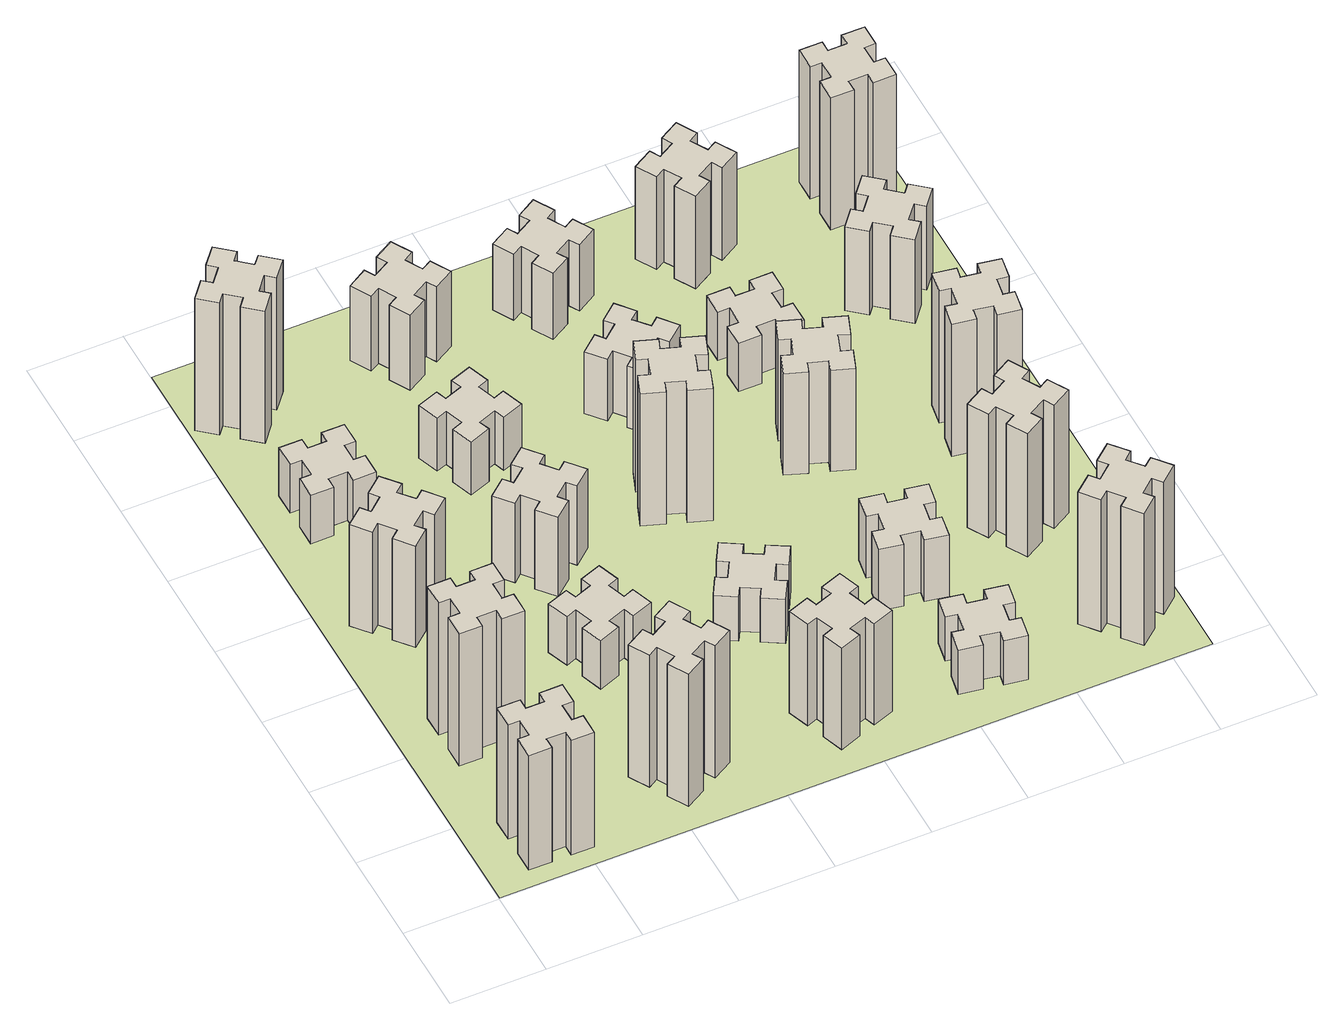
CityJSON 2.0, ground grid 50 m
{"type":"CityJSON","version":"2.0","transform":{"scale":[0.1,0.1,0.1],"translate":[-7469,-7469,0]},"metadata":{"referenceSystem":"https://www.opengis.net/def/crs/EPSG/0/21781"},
"CityObjects":{
"building1":{"type":"Building","attributes":{"class":"1000","function":"1000","usage":"1000","yearOfConstruction":2016,"roofType":"1000","measuredHeight":78,"storeysAboveGround":30,"storeysBelowGround":0},"geometry":[{"type":"Solid","lod":"1","boundaries":[[[[0,1,2,3,4,5,6,7,8,9,10,11,12,13,14,15,16,17,18,19]],[[17,16,20,21]],[[16,15,22,20]],[[15,14,23,22]],[[14,13,24,23]],[[13,12,25,24]],[[12,11,26,25]],[[11,10,27,26]],[[10,9,28,27]],[[9,8,29,28]],[[8,7,30,29]],[[7,6,31,30]],[[6,5,32,31]],[[5,4,33,32]],[[4,3,34,33]],[[3,2,35,34]],[[2,1,36,35]],[[1,0,37,36]],[[0,19,38,37]],[[19,18,39,38]],[[18,17,21,39]],[[24,25,26,27,28,29,30,31,32,33,34,35,36,37,38,39,21,20,22,23]]]]}]},
"building2":{"type":"Building","attributes":{"class":"1000","function":"1000","usage":"1000","yearOfConstruction":2016,"roofType":"1000","measuredHeight":90,"storeysAboveGround":30,"storeysBelowGround":0},"geometry":[{"type":"Solid","lod":"1","boundaries":[[[[40,41,42,43,44,45,46,47,48,49,50,51,52,53,54,55,56,57,58,59]],[[57,56,60,61]],[[56,55,62,60]],[[55,54,63,62]],[[54,53,64,63]],[[53,52,65,64]],[[52,51,66,65]],[[51,50,67,66]],[[50,49,68,67]],[[49,48,69,68]],[[48,47,70,69]],[[47,46,71,70]],[[46,45,72,71]],[[45,44,73,72]],[[44,43,74,73]],[[43,42,75,74]],[[42,41,76,75]],[[41,40,77,76]],[[40,59,78,77]],[[59,58,79,78]],[[58,57,61,79]],[[64,65,66,67,68,69,70,71,72,73,74,75,76,77,78,79,61,60,62,63]]]]}]},
"building3":{"type":"Building","attributes":{"class":"1000","function":"1000","usage":"1000","yearOfConstruction":2016,"roofType":"1000","measuredHeight":69,"storeysAboveGround":30,"storeysBelowGround":0},"geometry":[{"type":"Solid","lod":"1","boundaries":[[[[80,81,82,83,84,85,86,87,88,89,90,91,92,93,94,95,96,97,98,99]],[[97,96,100,101]],[[96,95,102,100]],[[95,94,103,102]],[[94,93,104,103]],[[93,92,105,104]],[[92,91,106,105]],[[91,90,107,106]],[[90,89,108,107]],[[89,88,109,108]],[[88,87,110,109]],[[87,86,111,110]],[[86,85,112,111]],[[85,84,113,112]],[[84,83,114,113]],[[83,82,115,114]],[[82,81,116,115]],[[81,80,117,116]],[[80,99,118,117]],[[99,98,119,118]],[[98,97,101,119]],[[104,105,106,107,108,109,110,111,112,113,114,115,116,117,118,119,101,100,102,103]]]]}]},
"building4":{"type":"Building","attributes":{"class":"1000","function":"1000","usage":"1000","yearOfConstruction":2016,"roofType":"1000","measuredHeight":33,"storeysAboveGround":30,"storeysBelowGround":0},"geometry":[{"type":"Solid","lod":"1","boundaries":[[[[120,121,122,123,124,125,126,127,128,129,130,131,132,133,134,135,136,137,138,139]],[[137,136,140,141]],[[136,135,142,140]],[[135,134,143,142]],[[134,133,144,143]],[[133,132,145,144]],[[132,131,146,145]],[[131,130,147,146]],[[130,129,148,147]],[[129,128,149,148]],[[128,127,150,149]],[[127,126,151,150]],[[126,125,152,151]],[[125,124,153,152]],[[124,123,154,153]],[[123,122,155,154]],[[122,121,156,155]],[[121,120,157,156]],[[120,139,158,157]],[[139,138,159,158]],[[138,137,141,159]],[[144,145,146,147,148,149,150,151,152,153,154,155,156,157,158,159,141,140,142,143]]]]}]},
"building5":{"type":"Building","attributes":{"class":"1000","function":"1000","usage":"1000","yearOfConstruction":2016,"roofType":"1000","measuredHeight":90,"storeysAboveGround":30,"storeysBelowGround":0},"geometry":[{"type":"Solid","lod":"1","boundaries":[[[[160,161,162,163,164,165,166,167,168,169,170,171,172,173,174,175,176,177,178,179]],[[177,176,180,181]],[[176,175,182,180]],[[175,174,183,182]],[[174,173,184,183]],[[173,172,185,184]],[[172,171,186,185]],[[171,170,187,186]],[[170,169,188,187]],[[169,168,189,188]],[[168,167,190,189]],[[167,166,191,190]],[[166,165,192,191]],[[165,164,193,192]],[[164,163,194,193]],[[163,162,195,194]],[[162,161,196,195]],[[161,160,197,196]],[[160,179,198,197]],[[179,178,199,198]],[[178,177,181,199]],[[184,185,186,187,188,189,190,191,192,193,194,195,196,197,198,199,181,180,182,183]]]]}]},
"building6":{"type":"Building","attributes":{"class":"1000","function":"1000","usage":"1000","yearOfConstruction":2016,"roofType":"1000","measuredHeight":90,"storeysAboveGround":30,"storeysBelowGround":0},"geometry":[{"type":"Solid","lod":"1","boundaries":[[[[200,201,202,203,204,205,206,207,208,209,210,211,212,213,214,215,216,217,218,219]],[[217,216,220,221]],[[216,215,222,220]],[[215,214,223,222]],[[214,213,224,223]],[[213,212,225,224]],[[212,211,226,225]],[[211,210,227,226]],[[210,209,228,227]],[[209,208,229,228]],[[208,207,230,229]],[[207,206,231,230]],[[206,205,232,231]],[[205,204,233,232]],[[204,203,234,233]],[[203,202,235,234]],[[202,201,236,235]],[[201,200,237,236]],[[200,219,238,237]],[[219,218,239,238]],[[218,217,221,239]],[[224,225,226,227,228,229,230,231,232,233,234,235,236,237,238,239,221,220,222,223]]]]}]},
"building7":{"type":"Building","attributes":{"class":"1000","function":"1000","usage":"1000","yearOfConstruction":2016,"roofType":"1000","measuredHeight":33,"storeysAboveGround":30,"storeysBelowGround":0},"geometry":[{"type":"Solid","lod":"1","boundaries":[[[[240,241,242,243,244,245,246,247,248,249,250,251,252,253,254,255,256,257,258,259]],[[257,256,260,261]],[[256,255,262,260]],[[255,254,263,262]],[[254,253,264,263]],[[253,252,265,264]],[[252,251,266,265]],[[251,250,267,266]],[[250,249,268,267]],[[249,248,269,268]],[[248,247,270,269]],[[247,246,271,270]],[[246,245,272,271]],[[245,244,273,272]],[[244,243,274,273]],[[243,242,275,274]],[[242,241,276,275]],[[241,240,277,276]],[[240,259,278,277]],[[259,258,279,278]],[[258,257,261,279]],[[264,265,266,267,268,269,270,271,272,273,274,275,276,277,278,279,261,260,262,263]]]]}]},
"building8":{"type":"Building","attributes":{"class":"1000","function":"1000","usage":"1000","yearOfConstruction":2016,"roofType":"1000","measuredHeight":54,"storeysAboveGround":30,"storeysBelowGround":0},"geometry":[{"type":"Solid","lod":"1","boundaries":[[[[280,281,282,283,284,285,286,287,288,289,290,291,292,293,294,295,296,297,298,299]],[[297,296,300,301]],[[296,295,302,300]],[[295,294,303,302]],[[294,293,304,303]],[[293,292,305,304]],[[292,291,306,305]],[[291,290,307,306]],[[290,289,308,307]],[[289,288,309,308]],[[288,287,310,309]],[[287,286,311,310]],[[286,285,312,311]],[[285,284,313,312]],[[284,283,314,313]],[[283,282,315,314]],[[282,281,316,315]],[[281,280,317,316]],[[280,299,318,317]],[[299,298,319,318]],[[298,297,301,319]],[[304,305,306,307,308,309,310,311,312,313,314,315,316,317,318,319,301,300,302,303]]]]}]},
"building9":{"type":"Building","attributes":{"class":"1000","function":"1000","usage":"1000","yearOfConstruction":2016,"roofType":"1000","measuredHeight":36,"storeysAboveGround":30,"storeysBelowGround":0},"geometry":[{"type":"Solid","lod":"1","boundaries":[[[[320,321,322,323,324,325,326,327,328,329,330,331,332,333,334,335,336,337,338,339]],[[337,336,340,341]],[[336,335,342,340]],[[335,334,343,342]],[[334,333,344,343]],[[333,332,345,344]],[[332,331,346,345]],[[331,330,347,346]],[[330,329,348,347]],[[329,328,349,348]],[[328,327,350,349]],[[327,326,351,350]],[[326,325,352,351]],[[325,324,353,352]],[[324,323,354,353]],[[323,322,355,354]],[[322,321,356,355]],[[321,320,357,356]],[[320,339,358,357]],[[339,338,359,358]],[[338,337,341,359]],[[344,345,346,347,348,349,350,351,352,353,354,355,356,357,358,359,341,340,342,343]]]]}]},
"building10":{"type":"Building","attributes":{"class":"1000","function":"1000","usage":"1000","yearOfConstruction":2016,"roofType":"1000","measuredHeight":69,"storeysAboveGround":30,"storeysBelowGround":0},"geometry":[{"type":"Solid","lod":"1","boundaries":[[[[360,361,362,363,364,365,366,367,368,369,370,371,372,373,374,375,376,377,378,379]],[[377,376,380,381]],[[376,375,382,380]],[[375,374,383,382]],[[374,373,384,383]],[[373,372,385,384]],[[372,371,386,385]],[[371,370,387,386]],[[370,369,388,387]],[[369,368,389,388]],[[368,367,390,389]],[[367,366,391,390]],[[366,365,392,391]],[[365,364,393,392]],[[364,363,394,393]],[[363,362,395,394]],[[362,361,396,395]],[[361,360,397,396]],[[360,379,398,397]],[[379,378,399,398]],[[378,377,381,399]],[[384,385,386,387,388,389,390,391,392,393,394,395,396,397,398,399,381,380,382,383]]]]}]},
"building11":{"type":"Building","attributes":{"class":"1000","function":"1000","usage":"1000","yearOfConstruction":2016,"roofType":"1000","measuredHeight":51,"storeysAboveGround":30,"storeysBelowGround":0},"geometry":[{"type":"Solid","lod":"1","boundaries":[[[[400,401,402,403,404,405,406,407,408,409,410,411,412,413,414,415,416,417,418,419]],[[417,416,420,421]],[[416,415,422,420]],[[415,414,423,422]],[[414,413,424,423]],[[413,412,425,424]],[[412,411,426,425]],[[411,410,427,426]],[[410,409,428,427]],[[409,408,429,428]],[[408,407,430,429]],[[407,406,431,430]],[[406,405,432,431]],[[405,404,433,432]],[[404,403,434,433]],[[403,402,435,434]],[[402,401,436,435]],[[401,400,437,436]],[[400,419,438,437]],[[419,418,439,438]],[[418,417,421,439]],[[424,425,426,427,428,429,430,431,432,433,434,435,436,437,438,439,421,420,422,423]]]]}]},
"building12":{"type":"Building","attributes":{"class":"1000","function":"1000","usage":"1000","yearOfConstruction":2016,"roofType":"1000","measuredHeight":30,"storeysAboveGround":30,"storeysBelowGround":0},"geometry":[{"type":"Solid","lod":"1","boundaries":[[[[440,441,442,443,444,445,446,447,448,449,450,451,452,453,454,455,456,457,458,459]],[[457,456,460,461]],[[456,455,462,460]],[[455,454,463,462]],[[454,453,464,463]],[[453,452,465,464]],[[452,451,466,465]],[[451,450,467,466]],[[450,449,468,467]],[[449,448,469,468]],[[448,447,470,469]],[[447,446,471,470]],[[446,445,472,471]],[[445,444,473,472]],[[444,443,474,473]],[[443,442,475,474]],[[442,441,476,475]],[[441,440,477,476]],[[440,459,478,477]],[[459,458,479,478]],[[458,457,461,479]],[[464,465,466,467,468,469,470,471,472,473,474,475,476,477,478,479,461,460,462,463]]]]}]},
"building13":{"type":"Building","attributes":{"class":"1000","function":"1000","usage":"1000","yearOfConstruction":2016,"roofType":"1000","measuredHeight":90,"storeysAboveGround":30,"storeysBelowGround":0},"geometry":[{"type":"Solid","lod":"1","boundaries":[[[[480,481,482,483,484,485,486,487,488,489,490,491,492,493,494,495,496,497,498,499]],[[497,496,500,501]],[[496,495,502,500]],[[495,494,503,502]],[[494,493,504,503]],[[493,492,505,504]],[[492,491,506,505]],[[491,490,507,506]],[[490,489,508,507]],[[489,488,509,508]],[[488,487,510,509]],[[487,486,511,510]],[[486,485,512,511]],[[485,484,513,512]],[[484,483,514,513]],[[483,482,515,514]],[[482,481,516,515]],[[481,480,517,516]],[[480,499,518,517]],[[499,498,519,518]],[[498,497,501,519]],[[504,505,506,507,508,509,510,511,512,513,514,515,516,517,518,519,501,500,502,503]]]]}]},
"building14":{"type":"Building","attributes":{"class":"1000","function":"1000","usage":"1000","yearOfConstruction":2016,"roofType":"1000","measuredHeight":42,"storeysAboveGround":30,"storeysBelowGround":0},"geometry":[{"type":"Solid","lod":"1","boundaries":[[[[520,521,522,523,524,525,526,527,528,529,530,531,532,533,534,535,536,537,538,539]],[[537,536,540,541]],[[536,535,542,540]],[[535,534,543,542]],[[534,533,544,543]],[[533,532,545,544]],[[532,531,546,545]],[[531,530,547,546]],[[530,529,548,547]],[[529,528,549,548]],[[528,527,550,549]],[[527,526,551,550]],[[526,525,552,551]],[[525,524,553,552]],[[524,523,554,553]],[[523,522,555,554]],[[522,521,556,555]],[[521,520,557,556]],[[520,539,558,557]],[[539,538,559,558]],[[538,537,541,559]],[[544,545,546,547,548,549,550,551,552,553,554,555,556,557,558,559,541,540,542,543]]]]}]},
"building15":{"type":"Building","attributes":{"class":"1000","function":"1000","usage":"1000","yearOfConstruction":2016,"roofType":"1000","measuredHeight":30,"storeysAboveGround":30,"storeysBelowGround":0},"geometry":[{"type":"Solid","lod":"1","boundaries":[[[[560,561,562,563,564,565,566,567,568,569,570,571,572,573,574,575,576,577,578,579]],[[577,576,580,581]],[[576,575,582,580]],[[575,574,583,582]],[[574,573,584,583]],[[573,572,585,584]],[[572,571,586,585]],[[571,570,587,586]],[[570,569,588,587]],[[569,568,589,588]],[[568,567,590,589]],[[567,566,591,590]],[[566,565,592,591]],[[565,564,593,592]],[[564,563,594,593]],[[563,562,595,594]],[[562,561,596,595]],[[561,560,597,596]],[[560,579,598,597]],[[579,578,599,598]],[[578,577,581,599]],[[584,585,586,587,588,589,590,591,592,593,594,595,596,597,598,599,581,580,582,583]]]]}]},
"building16":{"type":"Building","attributes":{"class":"1000","function":"1000","usage":"1000","yearOfConstruction":2016,"roofType":"1000","measuredHeight":45,"storeysAboveGround":30,"storeysBelowGround":0},"geometry":[{"type":"Solid","lod":"1","boundaries":[[[[600,601,602,603,604,605,606,607,608,609,610,611,612,613,614,615,616,617,618,619]],[[617,616,620,621]],[[616,615,622,620]],[[615,614,623,622]],[[614,613,624,623]],[[613,612,625,624]],[[612,611,626,625]],[[611,610,627,626]],[[610,609,628,627]],[[609,608,629,628]],[[608,607,630,629]],[[607,606,631,630]],[[606,605,632,631]],[[605,604,633,632]],[[604,603,634,633]],[[603,602,635,634]],[[602,601,636,635]],[[601,600,637,636]],[[600,619,638,637]],[[619,618,639,638]],[[618,617,621,639]],[[624,625,626,627,628,629,630,631,632,633,634,635,636,637,638,639,621,620,622,623]]]]}]},
"building17":{"type":"Building","attributes":{"class":"1000","function":"1000","usage":"1000","yearOfConstruction":2016,"roofType":"1000","measuredHeight":42,"storeysAboveGround":30,"storeysBelowGround":0},"geometry":[{"type":"Solid","lod":"1","boundaries":[[[[640,641,642,643,644,645,646,647,648,649,650,651,652,653,654,655,656,657,658,659]],[[657,656,660,661]],[[656,655,662,660]],[[655,654,663,662]],[[654,653,664,663]],[[653,652,665,664]],[[652,651,666,665]],[[651,650,667,666]],[[650,649,668,667]],[[649,648,669,668]],[[648,647,670,669]],[[647,646,671,670]],[[646,645,672,671]],[[645,644,673,672]],[[644,643,674,673]],[[643,642,675,674]],[[642,641,676,675]],[[641,640,677,676]],[[640,659,678,677]],[[659,658,679,678]],[[658,657,661,679]],[[664,665,666,667,668,669,670,671,672,673,674,675,676,677,678,679,661,660,662,663]]]]}]},
"building18":{"type":"Building","attributes":{"class":"1000","function":"1000","usage":"1000","yearOfConstruction":2016,"roofType":"1000","measuredHeight":69,"storeysAboveGround":30,"storeysBelowGround":0},"geometry":[{"type":"Solid","lod":"1","boundaries":[[[[680,681,682,683,684,685,686,687,688,689,690,691,692,693,694,695,696,697,698,699]],[[697,696,700,701]],[[696,695,702,700]],[[695,694,703,702]],[[694,693,704,703]],[[693,692,705,704]],[[692,691,706,705]],[[691,690,707,706]],[[690,689,708,707]],[[689,688,709,708]],[[688,687,710,709]],[[687,686,711,710]],[[686,685,712,711]],[[685,684,713,712]],[[684,683,714,713]],[[683,682,715,714]],[[682,681,716,715]],[[681,680,717,716]],[[680,699,718,717]],[[699,698,719,718]],[[698,697,701,719]],[[704,705,706,707,708,709,710,711,712,713,714,715,716,717,718,719,701,700,702,703]]]]}]},
"building19":{"type":"Building","attributes":{"class":"1000","function":"1000","usage":"1000","yearOfConstruction":2016,"roofType":"1000","measuredHeight":33,"storeysAboveGround":30,"storeysBelowGround":0},"geometry":[{"type":"Solid","lod":"1","boundaries":[[[[720,721,722,723,724,725,726,727,728,729,730,731,732,733,734,735,736,737,738,739]],[[737,736,740,741]],[[736,735,742,740]],[[735,734,743,742]],[[734,733,744,743]],[[733,732,745,744]],[[732,731,746,745]],[[731,730,747,746]],[[730,729,748,747]],[[729,728,749,748]],[[728,727,750,749]],[[727,726,751,750]],[[726,725,752,751]],[[725,724,753,752]],[[724,723,754,753]],[[723,722,755,754]],[[722,721,756,755]],[[721,720,757,756]],[[720,739,758,757]],[[739,738,759,758]],[[738,737,741,759]],[[744,745,746,747,748,749,750,751,752,753,754,755,756,757,758,759,741,740,742,743]]]]}]},
"building20":{"type":"Building","attributes":{"class":"1000","function":"1000","usage":"1000","yearOfConstruction":2016,"roofType":"1000","measuredHeight":90,"storeysAboveGround":30,"storeysBelowGround":0},"geometry":[{"type":"Solid","lod":"1","boundaries":[[[[760,761,762,763,764,765,766,767,768,769,770,771,772,773,774,775,776,777,778,779]],[[777,776,780,781]],[[776,775,782,780]],[[775,774,783,782]],[[774,773,784,783]],[[773,772,785,784]],[[772,771,786,785]],[[771,770,787,786]],[[770,769,788,787]],[[769,768,789,788]],[[768,767,790,789]],[[767,766,791,790]],[[766,765,792,791]],[[765,764,793,792]],[[764,763,794,793]],[[763,762,795,794]],[[762,761,796,795]],[[761,760,797,796]],[[760,779,798,797]],[[779,778,799,798]],[[778,777,781,799]],[[784,785,786,787,788,789,790,791,792,793,794,795,796,797,798,799,781,780,782,783]]]]}]},
"building21":{"type":"Building","attributes":{"class":"1000","function":"1000","usage":"1000","yearOfConstruction":2016,"roofType":"1000","measuredHeight":84,"storeysAboveGround":30,"storeysBelowGround":0},"geometry":[{"type":"Solid","lod":"1","boundaries":[[[[800,801,802,803,804,805,806,807,808,809,810,811,812,813,814,815,816,817,818,819]],[[817,816,820,821]],[[816,815,822,820]],[[815,814,823,822]],[[814,813,824,823]],[[813,812,825,824]],[[812,811,826,825]],[[811,810,827,826]],[[810,809,828,827]],[[809,808,829,828]],[[808,807,830,829]],[[807,806,831,830]],[[806,805,832,831]],[[805,804,833,832]],[[804,803,834,833]],[[803,802,835,834]],[[802,801,836,835]],[[801,800,837,836]],[[800,819,838,837]],[[819,818,839,838]],[[818,817,821,839]],[[824,825,826,827,828,829,830,831,832,833,834,835,836,837,838,839,821,820,822,823]]]]}]},
"building22":{"type":"Building","attributes":{"class":"1000","function":"1000","usage":"1000","yearOfConstruction":2016,"roofType":"1000","measuredHeight":63,"storeysAboveGround":30,"storeysBelowGround":0},"geometry":[{"type":"Solid","lod":"1","boundaries":[[[[840,841,842,843,844,845,846,847,848,849,850,851,852,853,854,855,856,857,858,859]],[[857,856,860,861]],[[856,855,862,860]],[[855,854,863,862]],[[854,853,864,863]],[[853,852,865,864]],[[852,851,866,865]],[[851,850,867,866]],[[850,849,868,867]],[[849,848,869,868]],[[848,847,870,869]],[[847,846,871,870]],[[846,845,872,871]],[[845,844,873,872]],[[844,843,874,873]],[[843,842,875,874]],[[842,841,876,875]],[[841,840,877,876]],[[840,859,878,877]],[[859,858,879,878]],[[858,857,861,879]],[[864,865,866,867,868,869,870,871,872,873,874,875,876,877,878,879,861,860,862,863]]]]}]},
"building23":{"type":"Building","attributes":{"class":"1000","function":"1000","usage":"1000","yearOfConstruction":2016,"roofType":"1000","measuredHeight":90,"storeysAboveGround":30,"storeysBelowGround":0},"geometry":[{"type":"Solid","lod":"1","boundaries":[[[[880,881,882,883,884,885,886,887,888,889,890,891,892,893,894,895,896,897,898,899]],[[897,896,900,901]],[[896,895,902,900]],[[895,894,903,902]],[[894,893,904,903]],[[893,892,905,904]],[[892,891,906,905]],[[891,890,907,906]],[[890,889,908,907]],[[889,888,909,908]],[[888,887,910,909]],[[887,886,911,910]],[[886,885,912,911]],[[885,884,913,912]],[[884,883,914,913]],[[883,882,915,914]],[[882,881,916,915]],[[881,880,917,916]],[[880,899,918,917]],[[899,898,919,918]],[[898,897,901,919]],[[904,905,906,907,908,909,910,911,912,913,914,915,916,917,918,919,901,900,902,903]]]]}]},
"building24":{"type":"Building","attributes":{"class":"1000","function":"1000","usage":"1000","yearOfConstruction":2016,"roofType":"1000","measuredHeight":57,"storeysAboveGround":30,"storeysBelowGround":0},"geometry":[{"type":"Solid","lod":"1","boundaries":[[[[920,921,922,923,924,925,926,927,928,929,930,931,932,933,934,935,936,937,938,939]],[[937,936,940,941]],[[936,935,942,940]],[[935,934,943,942]],[[934,933,944,943]],[[933,932,945,944]],[[932,931,946,945]],[[931,930,947,946]],[[930,929,948,947]],[[929,928,949,948]],[[928,927,950,949]],[[927,926,951,950]],[[926,925,952,951]],[[925,924,953,952]],[[924,923,954,953]],[[923,922,955,954]],[[922,921,956,955]],[[921,920,957,956]],[[920,939,958,957]],[[939,938,959,958]],[[938,937,941,959]],[[944,945,946,947,948,949,950,951,952,953,954,955,956,957,958,959,941,940,942,943]]]]}]},
"building25":{"type":"Building","attributes":{"class":"1000","function":"1000","usage":"1000","yearOfConstruction":2016,"roofType":"1000","measuredHeight":90,"storeysAboveGround":30,"storeysBelowGround":0},"geometry":[{"type":"Solid","lod":"1","boundaries":[[[[960,961,962,963,964,965,966,967,968,969,970,971,972,973,974,975,976,977,978,979]],[[977,976,980,981]],[[976,975,982,980]],[[975,974,983,982]],[[974,973,984,983]],[[973,972,985,984]],[[972,971,986,985]],[[971,970,987,986]],[[970,969,988,987]],[[969,968,989,988]],[[968,967,990,989]],[[967,966,991,990]],[[966,965,992,991]],[[965,964,993,992]],[[964,963,994,993]],[[963,962,995,994]],[[962,961,996,995]],[[961,960,997,996]],[[960,979,998,997]],[[979,978,999,998]],[[978,977,981,999]],[[984,985,986,987,988,989,990,991,992,993,994,995,996,997,998,999,981,980,982,983]]]]}]},
"landuse1":{"type":"LandUse","attributes":{"name":"plot1","function":"1010"},"geometry":[{"type":"MultiSurface","lod":"1","boundaries":[[[1000,1001,1002,1003]]]}]}
},
"vertices":[
[265,325,0],[265,225,0],[205,225,0],[205,105,0],[325,105,0],[325,165,0],[425,165,0],[425,105,0],[545,105,0],[545,225,0],[485,225,0],[485,325,0],[545,325,0],[545,445,0],[425,445,0],[425,385,0],[325,385,0],[325,445,0],[205,445,0],[205,325,0],[325,385,780],[325,445,780],[425,385,780],[425,445,780],[545,445,780],[545,325,780],[485,325,780],[485,225,780],[545,225,780],[545,105,780],[425,105,780],[425,165,780],[325,165,780],[325,105,780],[205,105,780],[205,225,780],[265,225,780],[265,325,780],[205,325,780],[205,445,780],
[265,1065,0],[265,965,0],[205,965,0],[205,845,0],[325,845,0],[325,905,0],[425,905,0],[425,845,0],[545,845,0],[545,965,0],[485,965,0],[485,1065,0],[545,1065,0],[545,1185,0],[425,1185,0],[425,1125,0],[325,1125,0],[325,1185,0],[205,1185,0],[205,1065,0],[325,1125,900],[325,1185,900],[425,1125,900],[425,1185,900],[545,1185,900],[545,1065,900],[485,1065,900],[485,965,900],[545,965,900],[545,845,900],[425,845,900],[425,905,900],[325,905,900],[325,845,900],[205,845,900],[205,965,900],[265,965,900],[265,1065,900],[205,1065,900],[205,1185,900],
[492,1888,0],[427,1964,0],[473,2003,0],[396,2095,0],[304,2018,0],[343,1972,0],[266,1907,0],[228,1953,0],[136,1876,0],[213,1784,0],[259,1823,0],[323,1746,0],[277,1708,0],[354,1616,0],[446,1693,0],[408,1739,0],[484,1803,0],[523,1757,0],[615,1834,0],[538,1926,0],[484,1803,690],[523,1757,690],[408,1739,690],[446,1693,690],[354,1616,690],[277,1708,690],[323,1746,690],[259,1823,690],[213,1784,690],[136,1876,690],[228,1953,690],[266,1907,690],[343,1972,690],[304,2018,690],[396,2095,690],[473,2003,690],[427,1964,690],[492,1888,690],[538,1926,690],[615,1834,690],
[485,2545,0],[485,2645,0],[545,2645,0],[545,2765,0],[425,2765,0],[425,2705,0],[325,2705,0],[325,2765,0],[205,2765,0],[205,2645,0],[265,2645,0],[265,2545,0],[205,2545,0],[205,2425,0],[325,2425,0],[325,2485,0],[425,2485,0],[425,2425,0],[545,2425,0],[545,2545,0],[425,2485,330],[425,2425,330],[325,2485,330],[325,2425,330],[205,2425,330],[205,2545,330],[265,2545,330],[265,2645,330],[205,2645,330],[205,2765,330],[325,2765,330],[325,2705,330],[425,2705,330],[425,2765,330],[545,2765,330],[545,2645,330],[485,2645,330],[485,2545,330],[545,2545,330],[545,2425,330],
[1127,255,0],[1214,305,0],[1244,253,0],[1348,313,0],[1288,417,0],[1236,387,0],[1186,474,0],[1238,504,0],[1178,608,0],[1074,548,0],[1104,496,0],[1017,446,0],[987,498,0],[883,438,0],[943,334,0],[995,364,0],[1045,277,0],[993,247,0],[1053,143,0],[1157,203,0],[1045,277,900],[993,247,900],[995,364,900],[943,334,900],[883,438,900],[987,498,900],[1017,446,900],[1104,496,900],[1074,548,900],[1178,608,900],[1238,504,900],[1186,474,900],[1236,387,900],[1288,417,900],[1348,313,900],[1244,253,900],[1214,305,900],[1127,255,900],[1157,203,900],[1053,143,900],
[384,3387,0],[308,3452,0],[346,3498,0],[254,3575,0],[177,3483,0],[223,3444,0],[159,3368,0],[113,3406,0],[36,3314,0],[128,3237,0],[166,3283,0],[243,3219,0],[204,3173,0],[296,3096,0],[373,3188,0],[327,3226,0],[392,3303,0],[438,3264,0],[515,3356,0],[423,3433,0],[392,3303,900],[438,3264,900],[327,3226,900],[373,3188,900],[296,3096,900],[204,3173,900],[243,3219,900],[166,3283,900],[128,3237,900],[36,3314,900],[113,3406,900],[159,3368,900],[223,3444,900],[177,3483,900],[254,3575,900],[346,3498,900],[308,3452,900],[384,3387,900],[423,3433,900],[515,3356,900],
[1125,1336,0],[1031,1302,0],[1010,1358,0],[897,1317,0],[939,1204,0],[995,1225,0],[1029,1131,0],[973,1110,0],[1014,997,0],[1127,1039,0],[1106,1095,0],[1200,1129,0],[1220,1073,0],[1333,1114,0],[1292,1227,0],[1236,1206,0],[1202,1300,0],[1258,1320,0],[1217,1433,0],[1104,1392,0],[1202,1300,330],[1258,1320,330],[1236,1206,330],[1292,1227,330],[1333,1114,330],[1220,1073,330],[1200,1129,330],[1106,1095,330],[1127,1039,330],[1014,997,330],[973,1110,330],[1029,1131,330],[995,1225,330],[939,1204,330],[897,1317,330],[1010,1358,330],[1031,1302,330],[1125,1336,330],[1104,1392,330],[1217,1433,330],
[1083,1972,0],[1006,1907,0],[968,1953,0],[876,1876,0],[953,1784,0],[999,1823,0],[1063,1746,0],[1017,1708,0],[1094,1616,0],[1186,1693,0],[1148,1739,0],[1224,1803,0],[1263,1757,0],[1355,1834,0],[1278,1926,0],[1232,1888,0],[1167,1964,0],[1213,2003,0],[1136,2095,0],[1044,2018,0],[1167,1964,540],[1213,2003,540],[1232,1888,540],[1278,1926,540],[1355,1834,540],[1263,1757,540],[1224,1803,540],[1148,1739,540],[1186,1693,540],[1094,1616,540],[1017,1708,540],[1063,1746,540],[999,1823,540],[953,1784,540],[876,1876,540],[968,1953,540],[1006,1907,540],[1083,1972,540],[1044,2018,540],[1136,2095,540],
[1106,2475,0],[1200,2509,0],[1220,2453,0],[1333,2494,0],[1292,2607,0],[1236,2586,0],[1202,2680,0],[1258,2700,0],[1217,2813,0],[1104,2772,0],[1125,2716,0],[1031,2682,0],[1010,2738,0],[897,2697,0],[939,2584,0],[995,2605,0],[1029,2511,0],[973,2490,0],[1014,2377,0],[1127,2419,0],[1029,2511,360],[973,2490,360],[995,2605,360],[939,2584,360],[897,2697,360],[1010,2738,360],[1031,2682,360],[1125,2716,360],[1104,2772,360],[1217,2813,360],[1258,2700,360],[1202,2680,360],[1236,2586,360],[1292,2607,360],[1333,2494,360],[1220,2453,360],[1200,2509,360],[1106,2475,360],[1127,2419,360],[1014,2377,360],
[1965,496,0],[1871,462,0],[1850,518,0],[1737,477,0],[1779,364,0],[1835,385,0],[1869,291,0],[1813,270,0],[1854,157,0],[1967,199,0],[1946,255,0],[2040,289,0],[2060,233,0],[2173,274,0],[2132,387,0],[2076,366,0],[2042,460,0],[2098,480,0],[2057,593,0],[1944,552,0],[2042,460,690],[2098,480,690],[2076,366,690],[2132,387,690],[2173,274,690],[2060,233,690],[2040,289,690],[1946,255,690],[1967,199,690],[1854,157,690],[1813,270,690],[1869,291,690],[1835,385,690],[1779,364,690],[1737,477,690],[1850,518,690],[1871,462,690],[1965,496,690],[1944,552,690],[2057,593,690],
[995,3324,0],[1045,3237,0],[993,3207,0],[1053,3103,0],[1157,3163,0],[1127,3215,0],[1214,3265,0],[1244,3213,0],[1348,3273,0],[1288,3377,0],[1236,3347,0],[1186,3434,0],[1238,3464,0],[1178,3568,0],[1074,3508,0],[1104,3456,0],[1017,3406,0],[987,3458,0],[883,3398,0],[943,3294,0],[1017,3406,510],[987,3458,510],[1104,3456,510],[1074,3508,510],[1178,3568,510],[1238,3464,510],[1186,3434,510],[1236,3347,510],[1288,3377,510],[1348,3273,510],[1244,3213,510],[1214,3265,510],[1127,3215,510],[1157,3163,510],[1053,3103,510],[993,3207,510],[1045,3237,510],[995,3324,510],[943,3294,510],[883,3398,510],
[1757,1045,0],[1844,995,0],[1814,943,0],[1918,883,0],[1978,987,0],[1926,1017,0],[1976,1104,0],[2028,1074,0],[2088,1178,0],[1984,1238,0],[1954,1186,0],[1867,1236,0],[1897,1288,0],[1793,1348,0],[1733,1244,0],[1785,1214,0],[1735,1127,0],[1683,1157,0],[1623,1053,0],[1727,993,0],[1735,1127,300],[1683,1157,300],[1785,1214,300],[1733,1244,300],[1793,1348,300],[1897,1288,300],[1867,1236,300],[1954,1186,300],[1984,1238,300],[2088,1178,300],[2028,1074,300],[1976,1104,300],[1926,1017,300],[1978,987,300],[1918,883,300],[1814,943,300],[1844,995,300],[1757,1045,300],[1727,993,300],[1623,1053,300],
[1940,2042,0],[1846,2076,0],[1867,2132,0],[1754,2173,0],[1713,2060,0],[1769,2040,0],[1735,1946,0],[1679,1967,0],[1637,1854,0],[1750,1813,0],[1771,1869,0],[1865,1835,0],[1844,1779,0],[1957,1737,0],[1998,1850,0],[1942,1871,0],[1976,1965,0],[2032,1944,0],[2073,2057,0],[1960,2098,0],[1976,1965,900],[2032,1944,900],[1942,1871,900],[1998,1850,900],[1957,1737,900],[1844,1779,900],[1865,1835,900],[1771,1869,900],[1750,1813,900],[1637,1854,900],[1679,1967,900],[1735,1946,900],[1769,2040,900],[1713,2060,900],[1754,2173,900],[1867,2132,900],[1846,2076,900],[1940,2042,900],[1960,2098,900],[2073,2057,900],
[1839,2563,0],[1903,2486,0],[1857,2448,0],[1934,2356,0],[2026,2433,0],[1988,2479,0],[2064,2543,0],[2103,2497,0],[2195,2574,0],[2118,2666,0],[2072,2628,0],[2007,2704,0],[2053,2743,0],[1976,2835,0],[1884,2758,0],[1923,2712,0],[1846,2647,0],[1808,2693,0],[1716,2616,0],[1793,2524,0],[1846,2647,420],[1808,2693,420],[1923,2712,420],[1884,2758,420],[1976,2835,420],[2053,2743,420],[2007,2704,420],[2072,2628,420],[2118,2666,420],[2195,2574,420],[2103,2497,420],[2064,2543,420],[1988,2479,420],[2026,2433,420],[1934,2356,420],[1857,2448,420],[1903,2486,420],[1839,2563,420],[1793,2524,420],[1716,2616,420],
[2596,444,0],[2578,345,0],[2519,356,0],[2498,237,0],[2617,217,0],[2627,276,0],[2725,258,0],[2715,199,0],[2833,178,0],[2854,297,0],[2795,307,0],[2812,405,0],[2871,395,0],[2892,513,0],[2774,534,0],[2764,475,0],[2665,492,0],[2676,551,0],[2557,572,0],[2537,454,0],[2665,492,300],[2676,551,300],[2764,475,300],[2774,534,300],[2892,513,300],[2871,395,300],[2812,405,300],[2795,307,300],[2854,297,300],[2833,178,300],[2715,199,300],[2725,258,300],[2627,276,300],[2617,217,300],[2498,237,300],[2519,356,300],[2578,345,300],[2596,444,300],[2537,454,300],[2557,572,300],
[1844,3456,0],[1757,3406,0],[1727,3458,0],[1623,3398,0],[1683,3294,0],[1735,3324,0],[1785,3237,0],[1733,3207,0],[1793,3103,0],[1897,3163,0],[1867,3215,0],[1954,3265,0],[1984,3213,0],[2088,3273,0],[2028,3377,0],[1976,3347,0],[1926,3434,0],[1978,3464,0],[1918,3568,0],[1814,3508,0],[1926,3434,450],[1978,3464,450],[1976,3347,450],[2028,3377,450],[2088,3273,450],[1984,3213,450],[1954,3265,450],[1867,3215,450],[1897,3163,450],[1793,3103,450],[1733,3207,450],[1785,3237,450],[1735,3324,450],[1683,3294,450],[1623,3398,450],[1727,3458,450],[1757,3406,450],[1844,3456,450],[1814,3508,450],[1918,3568,450],
[2496,1084,0],[2478,985,0],[2419,996,0],[2398,877,0],[2517,857,0],[2527,916,0],[2625,898,0],[2615,839,0],[2733,818,0],[2754,937,0],[2695,947,0],[2712,1045,0],[2771,1035,0],[2792,1153,0],[2674,1174,0],[2664,1115,0],[2565,1132,0],[2576,1191,0],[2457,1212,0],[2437,1094,0],[2565,1132,420],[2576,1191,420],[2664,1115,420],[2674,1174,420],[2792,1153,420],[2771,1035,420],[2712,1045,420],[2695,947,420],[2754,937,420],[2733,818,420],[2615,839,420],[2625,898,420],[2527,916,420],[2517,857,420],[2398,877,420],[2419,996,420],[2478,985,420],[2496,1084,420],[2437,1094,420],[2457,1212,420],
[2682,1871,0],[2716,1965,0],[2772,1944,0],[2813,2057,0],[2700,2098,0],[2680,2042,0],[2586,2076,0],[2607,2132,0],[2494,2173,0],[2453,2060,0],[2509,2040,0],[2475,1946,0],[2419,1967,0],[2377,1854,0],[2490,1813,0],[2511,1869,0],[2605,1835,0],[2584,1779,0],[2697,1737,0],[2738,1850,0],[2605,1835,690],[2584,1779,690],[2511,1869,690],[2490,1813,690],[2377,1854,690],[2419,1967,690],[2475,1946,690],[2509,2040,690],[2453,2060,690],[2494,2173,690],[2607,2132,690],[2586,2076,690],[2680,2042,690],[2700,2098,690],[2813,2057,690],[2772,1944,690],[2716,1965,690],[2682,1871,690],[2738,1850,690],[2697,1737,690],
[2705,2545,0],[2705,2645,0],[2765,2645,0],[2765,2765,0],[2645,2765,0],[2645,2705,0],[2545,2705,0],[2545,2765,0],[2425,2765,0],[2425,2645,0],[2485,2645,0],[2485,2545,0],[2425,2545,0],[2425,2425,0],[2545,2425,0],[2545,2485,0],[2645,2485,0],[2645,2425,0],[2765,2425,0],[2765,2545,0],[2645,2485,330],[2645,2425,330],[2545,2485,330],[2545,2425,330],[2425,2425,330],[2425,2545,330],[2485,2545,330],[2485,2645,330],[2425,2645,330],[2425,2765,330],[2545,2765,330],[2545,2705,330],[2645,2705,330],[2645,2765,330],[2765,2765,330],[2765,2645,330],[2705,2645,330],[2705,2545,330],[2765,2545,330],[2765,2425,330],
[3468,259,0],[3544,323,0],[3583,277,0],[3675,354,0],[3598,446,0],[3552,408,0],[3487,484,0],[3533,523,0],[3456,615,0],[3364,538,0],[3403,492,0],[3326,427,0],[3288,473,0],[3196,396,0],[3273,304,0],[3319,343,0],[3383,266,0],[3337,228,0],[3414,136,0],[3506,213,0],[3383,266,900],[3337,228,900],[3319,343,900],[3273,304,900],[3196,396,900],[3288,473,900],[3326,427,900],[3403,492,900],[3364,538,900],[3456,615,900],[3533,523,900],[3487,484,900],[3552,408,900],[3598,446,900],[3675,354,900],[3583,277,900],[3544,323,900],[3468,259,900],[3506,213,900],[3414,136,900],
[3115,1104,0],[3165,1017,0],[3113,987,0],[3173,883,0],[3277,943,0],[3247,995,0],[3334,1045,0],[3364,993,0],[3468,1053,0],[3408,1157,0],[3356,1127,0],[3306,1214,0],[3358,1244,0],[3298,1348,0],[3194,1288,0],[3224,1236,0],[3137,1186,0],[3107,1238,0],[3003,1178,0],[3063,1074,0],[3137,1186,840],[3107,1238,840],[3224,1236,840],[3194,1288,840],[3298,1348,840],[3358,1244,840],[3306,1214,840],[3356,1127,840],[3408,1157,840],[3468,1053,840],[3364,993,840],[3334,1045,840],[3247,995,840],[3277,943,840],[3173,883,840],[3113,987,840],[3165,1017,840],[3115,1104,840],[3063,1074,840],[3003,1178,840],
[2716,3347,0],[2666,3434,0],[2718,3464,0],[2658,3568,0],[2554,3508,0],[2584,3456,0],[2497,3406,0],[2467,3458,0],[2363,3398,0],[2423,3294,0],[2475,3324,0],[2525,3237,0],[2473,3207,0],[2533,3103,0],[2637,3163,0],[2607,3215,0],[2694,3265,0],[2724,3213,0],[2828,3273,0],[2768,3377,0],[2694,3265,630],[2724,3213,630],[2607,3215,630],[2637,3163,630],[2533,3103,630],[2473,3207,630],[2525,3237,630],[2475,3324,630],[2423,3294,630],[2363,3398,630],[2467,3458,630],[2497,3406,630],[2584,3456,630],[2554,3508,630],[2658,3568,630],[2718,3464,630],[2666,3434,630],[2716,3347,630],[2768,3377,630],[2828,3273,630],
[3267,1656,0],[3365,1638,0],[3355,1579,0],[3473,1558,0],[3494,1677,0],[3435,1687,0],[3452,1785,0],[3511,1775,0],[3532,1893,0],[3414,1914,0],[3404,1855,0],[3305,1872,0],[3316,1931,0],[3197,1952,0],[3177,1834,0],[3236,1824,0],[3218,1725,0],[3159,1736,0],[3138,1617,0],[3257,1597,0],[3218,1725,900],[3159,1736,900],[3236,1824,900],[3177,1834,900],[3197,1952,900],[3316,1931,900],[3305,1872,900],[3404,1855,900],[3414,1914,900],[3532,1893,900],[3511,1775,900],[3452,1785,900],[3435,1687,900],[3494,1677,900],[3473,1558,900],[3355,1579,900],[3365,1638,900],[3267,1656,900],[3257,1597,900],[3138,1617,900],
[3444,2747,0],[3368,2812,0],[3406,2858,0],[3314,2935,0],[3237,2843,0],[3283,2804,0],[3219,2728,0],[3173,2766,0],[3096,2674,0],[3188,2597,0],[3226,2643,0],[3303,2579,0],[3264,2533,0],[3356,2456,0],[3433,2548,0],[3387,2586,0],[3452,2663,0],[3498,2624,0],[3575,2716,0],[3483,2793,0],[3452,2663,570],[3498,2624,570],[3387,2586,570],[3433,2548,570],[3356,2456,570],[3264,2533,570],[3303,2579,570],[3226,2643,570],[3188,2597,570],[3096,2674,570],[3173,2766,570],[3219,2728,570],[3283,2804,570],[3237,2843,570],[3314,2935,570],[3406,2858,570],[3368,2812,570],[3444,2747,570],[3483,2793,570],[3575,2716,570],
[3385,3225,0],[3485,3225,0],[3485,3165,0],[3605,3165,0],[3605,3285,0],[3545,3285,0],[3545,3385,0],[3605,3385,0],[3605,3505,0],[3485,3505,0],[3485,3445,0],[3385,3445,0],[3385,3505,0],[3265,3505,0],[3265,3385,0],[3325,3385,0],[3325,3285,0],[3265,3285,0],[3265,3165,0],[3385,3165,0],[3325,3285,900],[3265,3285,900],[3325,3385,900],[3265,3385,900],[3265,3505,900],[3385,3505,900],[3385,3445,900],[3485,3445,900],[3485,3505,900],[3605,3505,900],[3605,3385,900],[3545,3385,900],[3545,3285,900],[3605,3285,900],[3605,3165,900],[3485,3165,900],[3485,3225,900],[3385,3225,900],[3385,3165,900],[3265,3165,900],
[5,3705,0],[3705,3705,0],[3705,5,0],[5,5,0]
]}
